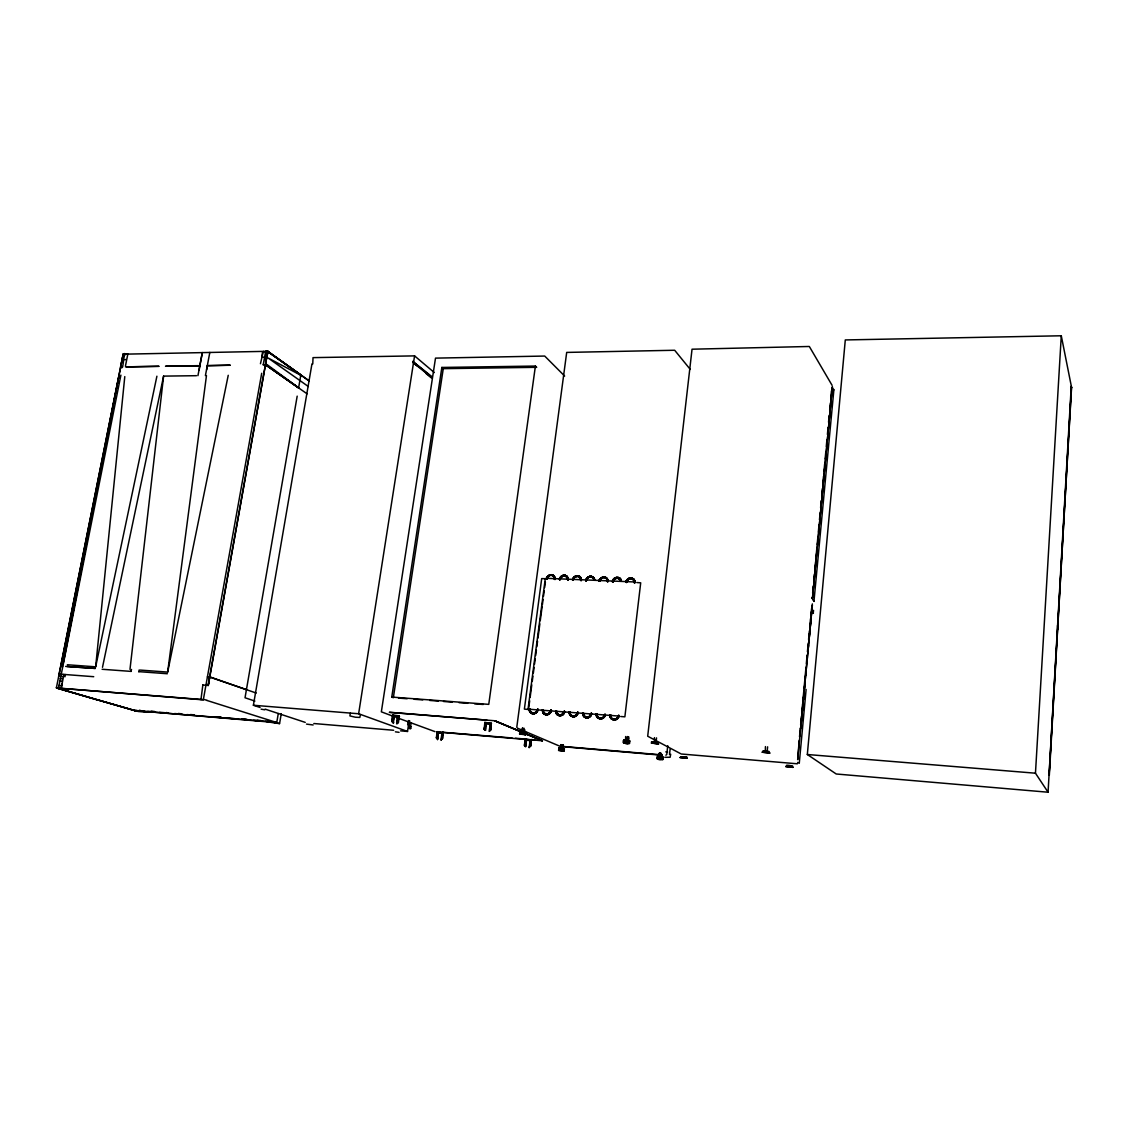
<?xml version="1.0" encoding="UTF-8"?>
<svg xmlns="http://www.w3.org/2000/svg" width="1128" height="1128" viewBox="0 0 1128 1128"><rect width="100%" height="100%" fill="white"/><g stroke="black" fill="none" stroke-linecap="round" stroke-linejoin="round"><path stroke-width="1.5" d="M581.131 580.356L580.92 578.41A4.639 4.202 -54.8 0 0 579.2 576.323M581.371 580.525L581.315 579.369M591.255 714.419L590.79 715.364A4.766 4.413 -65.6 0 1 582.866 714.757A4.709 4.357 -65.6 0 1 582.683 712.713L582.838 714.898A4.977 4.611 -65.6 0 0 583.867 716.632A4.935 4.568 -65.6 0 0 588.689 717.577A4.977 4.611 -65.6 0 0 591.072 715.533L591.819 713.474M582.739 712.811L582.964 714.912M567.962 579.806L567.751 577.874A4.625 4.174 -55.4 0 0 560.108 577.564L559.756 578.565M568.202 579.975L568.145 578.819M568.286 579.947L568.047 577.874A4.766 4.3 -55.4 0 0 560.193 577.635M569.245 712.854L569.203 711.683L569.471 713.883M569.443 711.81L569.654 713.855A4.752 4.385 -65.8 0 0 577.494 714.447L577.959 712.36M546.939 579.016A4.047 3.652 -55.9 0 1 551.183 575.308A4.047 3.652 -55.9 0 1 554.426 579.327L554.271 577.663M555.075 579.298L554.68 577.339A4.611 4.145 -55.9 0 0 547.08 577.028L546.361 578.988M555.131 579.439L555.202 578.311M555.864 711.838L555.808 710.668M556.062 710.795L556.259 712.825A4.738 4.343 -65.9 0 0 564.042 713.418L564.437 712.445M556.499 710.739L556.682 712.529A4.117 3.779 -65.9 0 0 563.436 713.051L564.071 711.317A4.145 3.807 -65.9 0 1 559.699 715.025A4.145 3.807 -65.9 0 1 556.386 710.696M542.413 709.681L542.413 710.753L542.497 709.667M542.765 709.78L542.963 711.81M550.083 712.036L550.718 710.302A4.131 3.779 -66.1 0 1 546.502 714.066A4.131 3.779 -66.1 0 1 543.231 709.766L543.372 711.514M538.197 709.399L537.45 711.43A4.921 4.47 -66.2 0 1 529.399 710.809L529.3 708.666M537.577 709.343A4.117 3.751 -66.2 0 1 533.262 713.051A4.117 3.751 -66.2 0 1 530.019 708.765L530.16 710.513M628.141 740.532C616.212 738.008 629.734 749.091 629.734 740.955L628.127 740.447M209.526 678.407L209.639 677.026L207.411 676.856M486.351 724.74L486.281 723.894L485.618 730.38M562.773 748.372L560.56 748.075M562.618 748.95L563.563 749.006M522.87 728.068L522.377 731.832L519.909 731.72L519.585 734.018L525.704 734.821L523.829 734.229L523.561 732.001M812.357 603.889L811.723 611.587L813.189 613.336L813.542 610.361M1048.067 792.223L1071.262 385.861L1061.279 335.777L845.295 339.937L807.324 754.505L836.229 773.991L1048.067 792.223L1035.462 773.202L1061.279 335.777M1049.322 775.19L1071.473 386.904L1070.965 390.358M1071.572 387.412L1049.125 774.865M121.852 367.813L120.583 366.995L123.192 354.22L127.859 353.981L125.476 365.853M490.581 725.868L489.82 730.916L490.581 725.092M398.381 719.128L397.479 723.386L397.437 722.555M812.259 607.301L811.751 611.714L813.429 613.026M57.909 688.461L97.05 699.769L56.4 687.798L123.234 354.192L267.773 351.301L309.255 380.954M526.409 741.73C526.226 738.177 524.957 752.827 526.212 743.634M812.654 593.116L813.302 586.151M813.796 580.92L814.444 573.94M814.924 568.709L815.572 561.744M816.066 556.513L816.714 549.533M817.194 544.302L817.842 537.323M818.336 532.092L818.984 525.126M819.464 519.895L820.112 512.916M820.606 507.685L821.255 500.705M821.734 495.474L822.382 488.509M822.876 483.277L823.525 476.298M824.004 471.067L824.653 464.087M825.146 458.856L825.795 451.891M826.274 446.66L826.923 439.68M827.416 434.449L828.065 427.47M828.544 422.239L829.193 415.273M829.686 410.042L830.335 403.063M830.814 397.831L831.463 390.852M800.57 728.815L812.329 605.285L797.679 759.637L799.202 740.335M799.526 736.852L800.33 728.166M800.654 724.698L801.472 716.012M801.796 712.529L802.6 703.844M802.924 700.375L803.728 691.69M804.053 688.207L805.984 667.353M806.308 663.884L807.112 655.199M807.436 651.716L808.254 643.03M808.579 639.562L809.382 630.876M809.707 627.394L810.51 618.708M810.835 615.225L811.61 608.415M811.666 597.614L812.428 598.7L832.379 386.678L812.47 598.164M801.247 723.739L801.74 718.522M802.375 711.556L802.868 706.339M803.517 699.388L803.996 694.171M804.475 688.954L805.124 682.003M805.773 675.052L806.252 669.835M806.901 662.869L807.38 657.652M808.029 650.701L808.522 645.484M809.157 638.533L809.65 633.316M810.299 626.364L810.623 622.882M811.427 614.182L812.329 605.285M806.111 689.434L799.259 763.332L797.595 762.415M813.951 601.45L833.874 389.78L832.506 387.863M120.893 375.102L58.473 688.221L56.47 687.445M393.644 719.156C394.081 712.952 391.529 723.852 393.108 722.16M530.4 742.746C530.512 738.614 529.145 751.178 530.132 745.03M660.43 756.705L663.236 757.297L661.177 757.339L662.192 757.452M660.543 756.662L657.652 756.423C654.409 760.145 664.857 761.372 663.123 757.212M765.306 751.854L765.447 746.581M767.11 751.995L767.618 746.821M67.342 664.759L95.654 666.831L124.785 376.597M266.786 365.712L298.61 387.891L300.823 374.961L267.999 351.485L265.644 351.414L263.219 364.852M529.934 742.844L530.061 740.955L529.173 747.568M629.607 743.423L626.689 742.647L627.309 736.542M627.901 736.64L626.956 740.292M437.283 732.058L436.649 738.135L437.283 732.058L442.669 732.749L442.091 738.826M443.022 732.41L442.359 738.896L443.022 732.41L437.058 731.663L436.409 738.135L437.142 734.497M202.843 685.02L200.967 699.571M207.044 700.389L203.421 699.247L261.71 373.269M491.145 725.135L490.976 723.598L485.125 722.851L484.434 729.492L484.688 728.35M667.748 745.721L666.775 754.449L665.887 755.21M669.51 754.463L670.102 749.246M664.787 757.297L670.117 757.269L670.695 754.223M655.171 742.873L655.974 742.858L656.538 737.881M657.201 758.89L657.694 756.409M657.765 759.073L658.033 756.846L658.907 757.1M657.398 758.65L658.385 756.409M659.175 756.775C657.455 751.474 662.799 752.235 661.459 756.916M658.837 756.62L659.401 752.968M658.132 758.65L659.147 758.707L659.753 752.968M660.261 752.996L659.852 756.592L658.992 756.564M662.996 759.525L660.303 758.834L660.839 753.053M661.614 757.1L661.699 754.435M661.417 759.003L661.981 754.533M662.319 759.2L662.559 757.029M662.672 759.609L662.911 757.381M129.988 669.341L163.588 376.118L196.455 375.694M654.564 742.802L654.451 737.613M442.303 734.046L441.57 739.545M623.474 742.76L623.925 740.123M624.108 742.957L623.629 740.236M623.333 742.591L624.39 742.464L624.686 740.095M625.659 736.528L625.575 740.574M624.39 742.464L625.462 742.52L626.04 737.726M626.562 737.754L625.688 740.335M627.478 743.493L627.746 741.124L629.692 740.856M628.084 738.276L628.211 740.885M628.381 736.739L628.366 740.828L628.62 738.205M627.873 742.83L628.691 736.852M628.846 743.042L629.114 740.687M629.297 743.521L629.565 741.166L628.804 741.251M63.901 674.431L61.222 688.348L56.668 688.066L203.378 699.614M398.579 716.167L397.958 722.653L398.945 715.829L392.643 715.025L391.952 721.864L392.882 715.448L398.579 716.167L398.339 722.667L398.945 715.829M491.357 723.231L490.595 730.281L491.357 723.231L484.885 722.413L484.123 729.463L484.518 727.532M490.976 723.598L490.271 730.239L490.962 726.291M525.028 740.123L524.421 745.664L525.394 739.446L530.921 740.137L530.668 743.662M531.288 739.799L530.541 746.44L531.288 739.799L525.154 739.023L524.703 745.693L525.295 741.942M525.31 740.151L525.394 739.446M530.921 740.137L530.231 746.398L530.428 745.298M558.628 750.402L558.952 748.047C565.847 746.665 565.227 753.589 558.628 750.402L559.009 747.977M558.684 750.162L559.629 747.977M560.743 744.635L560.574 748.343M559.347 750.148L560.292 750.19L561.067 744.621M561.547 744.649L561.081 748.202M564.211 751.008L561.406 750.317L562.096 744.706M562.646 744.79L562.675 748.47M562.35 751.065L563.098 744.889M563.394 744.973L562.928 748.654L562.125 748.639M563.337 746.214L562.59 748.611M563.309 751.121L563.69 748.569L563.958 751.107M140.225 670.088L167.663 672.091L206.466 375.568M528.017 709.385L545.317 578.452M524.816 734.441L525.112 732.199L524.111 731.917M528.792 707.552L529.681 700.784M530.146 697.301L531.781 684.893M532.247 681.411L532.938 676.18M533.375 672.923L534.094 667.466M534.517 664.209L535.236 658.738M535.673 655.509L536.392 650.024M536.815 646.795L537.548 641.31M537.971 638.081L539.847 623.883M540.27 620.668L542.117 606.737M542.385 604.707L543.076 599.476M543.484 596.289L544.218 590.762M544.641 587.575L545.374 582.034M525.465 734.92L525.112 732.199M525.704 734.821L525.733 732.326M437.664 736.147L437.537 739.559M437.791 736.344L437.918 733.51M516.779 727.278L566.693 352.415L674.671 350.258L690.265 369.406M519.811 734.173L520.798 731.578L520.487 733.877L519.585 734.018M495.009 720.891L521.883 732.157L495.009 720.891L521.94 732.128L521.883 729.294M520.487 733.877L521.474 733.919L522.391 728.039M521.474 733.919L522.659 734.06L524.041 728.223M523.871 729.449L524.026 732.34L524.365 729.562M524.689 729.661L524.478 732.213M535.405 366.064L488.762 704.365L391.769 697.076L441.852 367.446L535.405 366.064L536.674 367.319L443.262 368.659L441.852 367.446M525.014 741.914L525.154 739.023M408.477 720.552L407.645 724.712M400.581 730.859L407.518 731.452L409.083 720.989M409.661 720.764L408.731 727.87L410.677 728.575L410.959 726.658L409.013 725.953M411.1 723.133L410.578 726.601L408.886 725.981M441.767 737.134L441.612 738.093M442.19 737.12L441.076 740.01M443.262 368.659L393.348 697.696L391.769 697.076M392.699 716.097L381.349 711.838L435.507 358.126L544.711 356.053L564.649 376.047M485.435 728.209L484.913 730.366L485.759 724.726M350.329 713.22L349.906 715.913L355.461 717.225L359.832 717.436L360.438 714.546M432.165 376.879L412.834 361.439L412.693 362.356L432.024 377.781M407.518 731.452L358.633 713.756L413.567 362.342M413.708 361.425L414.568 355.884L313.02 357.632L312.766 363.907L311.948 363.921L253.391 705.254L260.074 707.467M438.242 736.936L437.579 739.559M484.843 725.515L484.885 722.413M485.139 725.558L485.125 722.851M269.155 352.288C266.673 347.805 263.952 364.922 266.8 365.613L298.61 387.891M489.721 729.167L489.749 730.972M202.688 685.006L208.271 685.457L209.399 678.379M529.483 746.257L529.201 747.568M275.486 722.385L279.589 723.598L281.253 713.657M278.278 713.53L276.811 722.216M442.782 735.216L442.669 732.749M437.326 733.426L437.058 731.663M297.186 396.139L245.03 697.767L254.886 701.08M442.472 737.077L442.402 738.868M260.441 363.724L263.36 351.386M208.144 685.429L267.844 351.344L208.271 685.457M167.353 673.74L138.829 671.639M207.256 365.712L230.098 365.162M392.643 715.025L392.671 719.114M392.882 715.448L392.953 719.142M198.345 365.655L165.492 366.262L199.797 365.824M197.936 375.68L202.377 352.556M205.409 375.582L209.836 352.415M208.327 365.599L230.084 365.26M131.511 669.454L131.017 671.216M138.8 671.794L139.139 670.004M63.041 664.434L118.821 376.681M125.434 366.882L158.851 366.262M102.112 669.271L131.271 671.414M64.945 676.786L65.396 674.544M93.723 676.701L59.276 674.079L58.684 676.306L123.135 354.474L125.293 354.037M120.752 367.051L122.529 366.924C124.32 360.072 123.347 351.358 125.194 354.051L123.192 354.22L125.039 354.403L122.233 359.649L126.082 359.578M66.989 666.493L95.344 668.439L65.678 666.394M126.731 366.854L158.822 366.36M167.663 672.091L228.237 375.3M95.654 666.831L156.905 376.202M102.493 667.325L163.588 376.118M206.621 369.787L207.34 365.923M521.77 731.691L522.955 731.903M203.463 699.882L56.442 687.897L134.838 710.626L274.724 722.061M618.891 715.462L618.172 717.464A4.808 4.484 -65.2 0 1 610.149 716.844M591.058 713.361L590.423 715.11M626.153 581.216L625.828 582.288L626.604 580.3A4.907 4.512 -52.1 0 1 634.768 580.624M626.576 582.372L627.196 580.666A4.089 3.751 -52.1 0 1 628.395 579.397A4.089 3.751 -52.1 0 1 630.862 578.636A4.089 3.751 -52.1 0 1 632.526 579.101A4.089 3.751 -52.1 0 1 634.035 580.948L634.246 582.697A4.131 3.807 -52.1 0 0 630.933 578.636A4.131 3.807 -52.1 0 0 626.562 582.429M605.158 714.419L604.439 716.407A4.78 4.441 -65.4 0 1 596.233 713.714M605.13 715.589L605.341 714.461L604.721 716.576A4.991 4.639 -65.4 0 1 596.388 715.942A4.935 4.582 -65.4 0 0 597.431 717.591M598.968 581.174L599.208 580.102L599.095 581.23M599.278 581.287L599.532 580.285M599.715 581.258L600.336 579.566A4.258 3.892 -53.6 0 1 601.548 578.227A4.103 3.751 -53.6 0 0 600.336 579.581M578.029 713.53L578.269 712.445M612.349 581.738L613.054 579.707A4.836 4.427 -52.9 0 1 621.133 580.032L621.401 581.188M612.462 581.794L613.195 579.806M613.11 581.822L613.717 580.116A4.075 3.722 -52.9 0 1 620.513 580.398L620.71 581.216A4.117 3.779 -52.9 0 0 619.075 578.565M585.799 580.68L586.447 578.65A4.85 4.413 -54.2 0 1 594.47 578.96L594.71 580.004L594.174 578.96A4.653 4.23 -54.2 0 0 586.419 578.65M585.982 580.723L586.687 578.819A4.653 4.23 -54.2 0 1 594.4 579.129M594.244 580.159A4.244 3.863 -54.2 0 0 586.32 580.779L587.039 579.016A4.089 3.722 -54.2 0 1 588.238 577.762M564.508 711.345L563.788 713.305A4.738 4.343 -65.9 0 1 555.977 712.699A4.949 4.54 -65.9 0 0 556.95 714.56M564.578 712.515L564.691 711.387M572.488 580.074L572.798 579.016M572.798 580.173L573.193 578.072A4.78 4.343 -54.8 0 1 581.089 578.396L581.371 579.524L581.216 578.424A4.836 4.385 -54.8 0 0 579.425 576.239M573.221 580.159L573.842 578.467A4.202 3.807 -54.8 0 0 573.179 580.215A4.033 3.652 -54.8 0 1 577.423 576.464A4.033 3.652 -54.8 0 1 580.68 580.469L580.497 578.749M551.141 710.33L550.591 712.388A4.879 4.456 -66.1 0 1 548.279 714.376A4.836 4.413 -66.1 0 1 543.64 713.46A4.879 4.456 -66.1 0 1 542.596 711.768A4.723 4.315 -66.1 0 0 550.422 712.29L550.887 711.345M551.465 710.414L550.718 712.445A4.935 4.512 -66.1 0 1 542.399 710.795M559.699 578.467L559.502 579.581L559.615 578.467A4.766 4.3 -55.4 0 1 567.934 577.846L568.202 578.974M567.638 579.059A4.061 3.68 -55.4 0 0 560.094 579.665L560.729 577.931A4.216 3.807 -55.4 0 1 561.899 576.605A4.188 3.779 -55.4 0 1 566.101 576.309A4.216 3.807 -55.4 0 1 567.271 577.451A4.188 3.779 -55.4 0 1 567.835 579.059M537.802 710.414L537.873 709.315M546.671 577.931L546.488 579.045A4.357 3.92 -55.9 0 1 547.249 577.113A4.399 3.962 -55.9 0 1 548.546 575.731A4.357 3.92 -55.9 0 1 552.889 575.435A4.399 3.962 -55.9 0 1 554.102 576.605A4.357 3.92 -55.9 0 1 554.68 579.256M546.671 579.087L547.362 577.198A4.597 4.145 -55.9 0 1 548.716 575.759M547.094 579.059L547.7 577.395M525.239 746.398L525.916 740.955L525.197 746.51M136.967 710.344L134.993 710.668L96.966 699.684L138.194 711.486L146.936 712.29L143.552 711.274M62.125 683.356L61.236 687.826M393.658 722.47L393.249 723.4L394.292 716.858M397.987 718.057C396.027 733.369 396.45 713.474 398.395 718M123.121 354.544L124.63 354.855M558.896 748.287L558.952 748.216M520.107 731.945L521.785 732.269M441.894 733.468L441.02 739.996M437.861 733.482L437.128 738.981L438.397 733.017M617.806 717.196L618.426 715.434A4.202 3.92 -65.2 0 1 613.984 719.199A4.202 3.92 -65.2 0 1 610.53 714.814A4.343 4.061 -65.2 0 0 615.987 719.156A4.385 4.089 -65.2 0 0 617.495 718.113A4.343 4.061 -65.2 0 0 618.736 715.533M590.959 715.462L591.509 713.389A4.512 4.174 -65.6 0 1 586.842 717.549A4.512 4.174 -65.6 0 1 583.176 712.84M604.072 716.153L604.693 714.405A4.188 3.892 -65.4 0 1 600.265 718.155A4.188 3.892 -65.4 0 1 596.853 713.77A4.526 4.202 -65.4 0 0 600.448 718.592A4.526 4.202 -65.4 0 0 605.214 714.517M599.236 580.144L599.744 579.2M599.349 580.201L599.814 579.256A4.822 4.399 -53.6 0 1 607.823 579.581M577.705 713.389L577.24 714.334A4.752 4.385 -65.8 0 1 569.372 713.728A4.963 4.568 -65.8 0 0 570.401 715.589M573.038 579.186L573.489 578.269A4.639 4.202 -54.8 0 1 581.16 578.579M586.066 579.651L586.518 578.706A4.794 4.371 -54.2 0 1 594.484 579.031M536.815 711.021L537.45 709.3A4.131 3.751 -66.2 0 1 533.121 712.981A4.131 3.751 -66.2 0 1 529.864 708.694M537.619 710.344L537.154 711.274A4.709 4.286 -66.2 0 1 529.455 710.682M546.742 578.029L547.207 577.099M833.832 389.865L833.056 390.006M274.583 722.512L276.727 722.526L206.946 700.46M814.275 601.351L812.921 600.04M265.644 351.414L267.773 351.301M653.887 742.591L655.974 742.858M435.013 731.635L395.928 717.309M682.539 757.085L687.065 757.212L680.734 756.733M136.728 710.823L134.768 710.541L276.642 722.625L274.499 722.569M534.207 740.024L542.427 740.828L525.098 733.468M764.953 751.713L767.125 751.953M526 732.58L524.083 732.58M788.345 766.081L790.093 766.377M563.549 748.921L564.479 748.893M658.343 742.957L651.505 741.801L654.86 742.844M60.729 665.901L62.689 666.183M279.462 723.626L267.223 721.807M768.76 752.108C772.37 750.811 756.31 750.416 765.63 751.882M812.625 613.054L811.497 611.545M202.222 352.937L200.008 364.682M262.598 351.781L261.752 357.181M263.219 351.767L265.573 351.724M120.767 366.952L122.529 366.924M262.232 357.181L266.575 357.111M409.506 726.686L410.959 726.658M199.755 366.036L199.148 369.885M409.21 728.603L410.677 728.575M263.233 364.753L265.221 364.725M546.29 578.297L634.26 581.949M545.289 578.734L541.694 578.579L524.379 709.103L528.538 709.498M636.77 582.541L640.704 582.823L624.87 716.83L620.71 716.506M313.133 724.98L306.52 724.105M659.358 755.013L564.635 746.849M398.536 698.091L407.18 698.74M414.103 699.261L422.746 699.91M429.669 700.432L438.313 701.094M443.501 701.475L452.145 702.138M459.054 702.659L467.711 703.308M474.62 703.83L483.263 704.478M494.741 720.764L389.484 712.388M529.356 709.258L618.327 716.026M60.644 676.447L62.787 676.617M790.023 766.335C798.765 766.885 783.382 764.023 787.034 765.898M60.193 678.675L62.336 678.844M59.742 680.903L61.899 681.072M58.853 685.373L61.011 685.542M486.859 720.115L389.47 712.261M58.416 687.601L60.559 687.784M253.391 705.254L358.633 713.756M807.324 754.505L1035.462 773.202M442.627 732.269L512.027 737.966M515.496 738.248L525.916 739.094M531.119 739.531L534.587 739.813M442.458 732.41L534.884 740.208M681.171 753.997L797.341 763.797M313.852 723.527L393.644 730.267M151.222 711.204L154.607 711.5M178.21 713.502L181.707 713.798M190.449 714.546L193.946 714.842M217.648 716.858L221.144 717.154M243.577 719.058L246.99 719.34M257.24 720.214L260.653 720.51M563.605 746.51L661.84 754.872M147.838 711.26L154.592 711.838M159.654 712.276L168.1 712.995L166.436 712.501M174.614 713.545L181.594 714.137M186.839 714.588L193.833 715.18M214.024 716.9L220.989 717.493M226.206 717.93L234.92 718.677M246.849 719.692L241.871 718.903M253.673 720.27L260.498 720.848M265.616 721.285L270.734 721.723L269.197 721.229M665.802 751.868L667.649 752.024M625.462 742.52L626.689 742.647M654.776 742.774L655.861 742.901M659.147 758.707L660.303 758.834M399.058 732.326L395.392 731.832M560.292 750.19L561.406 750.317M485.209 723.175L488.438 723.584M485.449 723.57L491.272 724.303M393.277 715.786L399.552 716.59M393.503 716.167L399.171 716.886M525.338 739.686L531.443 740.461M525.577 740.053L531.076 740.758M437.734 732.692L443.092 733.369M123.262 354.164L124.447 355.024M264.812 709.808L261.104 709.159M522.659 734.06L523.829 734.229M209.639 677.026L256.267 693.043M139.393 710.203L141.085 710.696M62.11 666.507L60.7 666.056M658.061 756.832L657.342 756.521M265.094 709.117L305.237 722.385M246.426 689.659L209.921 676.927M517.47 728.195L559.77 746.186M265.531 364.668L307.098 393.841M266.871 357.153L267.999 351.485L269.127 352.176M680.381 753.546L647.698 736.217L692.042 349.201L809.326 346.479L832.111 385.367M300.781 375.271L268.154 358.013L308.353 386.537M300.823 374.961L269.113 352.599L309.269 381.024M298.624 387.792L266.983 364.555M414.004 363.47L416.655 365.669M425.89 373.382L431.164 377.781M412.834 361.439L431.305 376.879M414.568 355.884L434.308 372.564M438.454 733.017L438.538 733.778M811.991 597.967L812.428 598.7M489.143 731.438L490.158 724.768M634.655 580.596L634.923 581.738M621.175 581.019L620.95 580.06A4.681 4.286 -52.9 0 0 619.187 577.945M607.696 579.482L607.964 580.624M607.513 579.51L607.921 581.498M607.09 579.834L607.273 581.569A4.061 3.694 -53.6 0 0 603.959 577.55A4.061 3.694 -53.6 0 0 599.687 581.272A4.258 3.892 -53.6 0 1 604.1 577.437A4.258 3.892 -53.6 0 1 607.583 581.667M610.854 716.661L610.657 714.842M567.342 578.199L567.525 579.016A4.061 3.68 -55.4 0 0 559.953 579.566M597.163 715.617L596.98 713.812A4.188 3.892 -65.4 0 0 600.406 718.212A4.188 3.892 -65.4 0 0 604.819 714.447M596.317 714.926L596.317 713.841L596.543 715.956M554.863 577.31L555.131 578.438M583.585 714.588L583.387 712.783A4.174 3.863 -65.6 0 0 586.786 717.168A4.174 3.863 -65.6 0 0 591.185 713.404M555.794 711.726L556.076 712.854M542.497 710.711L542.779 711.838A4.723 4.315 -66.1 0 0 550.675 712.402M529.751 710.795L529.554 708.779A4.272 3.877 -66.2 0 0 533.05 713.107A4.272 3.877 -66.2 0 0 537.506 709.258M529.286 709.695L529.568 710.837A4.709 4.286 -66.2 0 0 537.421 711.387A4.864 4.427 -66.2 0 1 529.37 710.767M1071.304 386.1L1071.6 387.567M1057.514 625.476L1057.796 628.93M634.895 581.583L634.937 582.767M634.711 582.598L634.472 580.624A4.695 4.315 -52.1 0 0 626.562 580.3M608.034 580.497L607.964 581.639M610.178 714.898L610.417 716.957A4.794 4.47 -65.2 0 0 618.412 717.577M609.952 714.785L610.234 716.999A4.949 4.625 -65.2 0 0 611.291 718.719A5.005 4.667 -65.2 0 1 609.839 715.928M537.675 709.286A4.456 4.061 -66.2 0 1 536.392 711.923A4.498 4.103 -66.2 0 1 534.841 712.995A4.456 4.061 -66.2 0 1 530.597 712.135A4.498 4.103 -66.2 0 1 529.61 710.584A4.456 4.061 -66.2 0 1 529.497 708.652M537.76 709.385A4.258 3.877 -66.2 0 1 533.304 713.22A4.258 3.877 -66.2 0 1 529.948 708.779M537.971 709.427A4.456 4.061 -66.2 0 1 536.688 712.064A4.498 4.103 -66.2 0 1 535.137 713.136A4.456 4.061 -66.2 0 1 530.893 712.276A4.498 4.103 -66.2 0 1 529.92 710.725A4.456 4.061 -66.2 0 1 529.793 708.793M534.869 712.699A4.047 3.68 -66.2 0 1 531.006 711.923M550.943 710.287A4.47 4.089 -66.1 0 1 546.262 714.306A4.47 4.089 -66.1 0 1 542.709 709.653M550.774 710.273A4.286 3.906 -66.1 0 1 546.29 714.123A4.286 3.906 -66.1 0 1 542.892 709.667M550.69 710.273A4.131 3.779 -66.1 0 1 548.081 713.728A4.061 3.708 -66.1 0 1 544.232 712.938M551.028 710.386A4.272 3.906 -66.1 0 1 546.544 714.236A4.272 3.906 -66.1 0 1 543.16 709.794M551.225 710.428A4.47 4.089 -66.1 0 1 549.942 713.079A4.512 4.131 -66.1 0 1 548.391 714.151M548.405 714.137A4.47 4.089 -66.1 0 1 544.119 713.291A4.512 4.131 -66.1 0 1 543.132 711.74A4.47 4.089 -66.1 0 1 543.005 709.794A4.131 3.779 -66.1 0 0 544.105 712.938A4.117 3.765 -66.1 0 0 548.067 713.728M564.296 711.303A4.484 4.117 -65.9 0 1 559.601 715.335A4.484 4.117 -65.9 0 1 556.005 710.668M564.127 711.289A4.3 3.934 -65.9 0 1 556.203 711.655M564.592 711.444A4.484 4.117 -65.9 0 1 561.758 715.166A4.484 4.117 -65.9 0 1 557.415 714.334A4.484 4.117 -65.9 0 1 556.301 710.809M555.892 712.783A4.893 4.484 -65.9 0 0 563.958 713.404A4.949 4.54 -65.9 0 1 561.716 715.49M561.476 714.729A4.075 3.736 -65.9 0 1 557.556 713.968M577.747 712.318A4.498 4.145 -65.8 0 1 573.024 716.365A4.498 4.145 -65.8 0 1 569.414 711.683M577.494 712.304A4.16 3.835 -65.8 0 1 573.123 716.068A4.16 3.835 -65.8 0 1 569.781 711.712L570.077 713.559A4.131 3.807 -65.8 0 0 570.951 714.983A4.131 3.807 -65.8 0 0 576.887 714.08L577.522 712.332A4.16 3.835 -65.8 0 1 573.264 716.125A4.16 3.835 -65.8 0 1 569.922 711.782M578.044 712.459A4.498 4.145 -65.8 0 1 573.32 716.506A4.498 4.145 -65.8 0 1 569.696 711.824M577.522 714.503A4.963 4.568 -65.8 0 1 575.153 716.534M574.97 716.28A4.709 4.343 -65.8 0 1 570.415 715.378M575.209 716.393A4.709 4.343 -65.8 0 1 570.669 715.504M591.298 713.347A4.512 4.174 -65.6 0 1 586.56 717.408A4.512 4.174 -65.6 0 1 582.894 712.713M591.044 713.333A4.174 3.863 -65.6 0 1 586.645 717.098A4.174 3.863 -65.6 0 1 583.275 712.741M591.1 715.533A4.921 4.554 -65.6 0 1 582.922 714.912M588.449 716.802A4.103 3.793 -65.6 0 1 584.459 716.026M588.745 717.436A4.723 4.371 -65.6 0 1 584.163 716.534M583.176 714.898A4.723 4.371 -65.6 0 1 582.95 712.84M604.946 714.391A4.54 4.216 -65.4 0 1 600.181 718.466A4.54 4.216 -65.4 0 1 596.486 713.742A4.78 4.441 -65.4 0 0 604.678 716.534M604.608 716.506A4.935 4.582 -65.4 0 1 602.239 718.536M618.68 715.42A4.554 4.244 -65.2 0 1 617.383 718.127A4.597 4.286 -65.2 0 1 615.789 719.227A4.554 4.244 -65.2 0 1 611.362 718.339M610.163 714.771A4.554 4.244 -65.2 0 0 610.389 716.759A4.597 4.286 -65.2 0 0 611.305 718.353M618.948 715.561A4.54 4.244 -65.2 0 1 614.168 719.65A4.54 4.244 -65.2 0 1 610.431 714.912M610.051 716.929A4.949 4.625 -65.2 0 0 618.341 717.563L619.089 715.504L618.482 717.634A5.005 4.667 -65.2 0 1 616.057 719.678M617.27 718A4.385 4.089 -65.2 0 1 615.747 719.044M611.461 718.212A4.385 4.089 -65.2 0 1 610.516 716.689M611.7 718.324A4.385 4.089 -65.2 0 1 610.756 716.802M546.742 578.974A4.202 3.779 -55.9 0 1 551.155 575.125A4.202 3.779 -55.9 0 1 554.511 579.298M554.215 576.916A4.174 3.751 -55.9 0 1 554.75 579.439M547.686 577.381A4.174 3.751 -55.9 0 1 548.913 576.084M551.409 575.308A4.174 3.751 -55.9 0 1 553.044 575.774M554.962 579.454A4.357 3.92 -55.9 0 0 554.384 576.803A4.399 3.962 -55.9 0 0 553.157 575.618A4.357 3.92 -55.9 0 0 548.857 575.943A4.399 3.962 -55.9 0 0 547.545 577.31A4.357 3.92 -55.9 0 0 546.911 579.129M546.586 577.973A4.808 4.329 -55.9 0 1 554.976 577.339M551.479 574.913A4.597 4.145 -55.9 0 1 553.284 575.435M568.033 580.018A4.413 3.99 -55.4 0 0 564.479 575.647A4.413 3.99 -55.4 0 0 559.841 579.679L560.39 577.733A4.625 4.174 -55.4 0 1 567.99 578.044M559.558 579.496A4.413 3.99 -55.4 0 1 567.765 578.847M567.581 578.89A4.188 3.779 -55.4 0 0 567.031 577.282A4.216 3.807 -55.4 0 0 565.847 576.14M559.826 579.51A4.188 3.779 -55.4 0 1 560.461 577.747A4.216 3.807 -55.4 0 1 561.659 576.436A4.188 3.779 -55.4 0 1 565.861 576.14M560.066 579.679A4.188 3.779 -55.4 0 1 560.715 577.917M572.671 580.032A4.427 4.018 -54.8 0 1 577.339 575.985A4.427 4.018 -54.8 0 1 580.92 580.37M573.771 578.467A4.23 3.835 -54.8 0 1 575.012 577.141M580.426 577.987A4.202 3.807 -54.8 0 1 580.99 580.539A4.23 3.835 -54.8 0 0 579.228 576.845A4.202 3.807 -54.8 0 0 575.054 577.155M572.953 580.229A4.427 4.018 -54.8 0 1 577.606 576.168A4.427 4.018 -54.8 0 1 581.202 580.567M572.714 579.045A4.836 4.385 -54.8 0 1 574.603 576.577M574.575 576.662A4.639 4.202 -54.8 0 1 577.381 575.802M579.002 576.662A4.23 3.835 -54.8 0 1 580.187 577.818M572.883 580.06A4.23 3.835 -54.8 0 1 573.532 578.297M574.801 576.972A4.188 3.793 -54.8 0 1 577.339 576.196M585.883 580.582A4.441 4.047 -54.2 0 1 594.174 579.947M586.081 580.61A4.244 3.863 -54.2 0 1 594.005 579.989A4.033 3.68 -54.2 0 0 586.391 580.708M586.151 580.779A4.441 4.047 -54.2 0 1 594.456 580.144M592.341 577.466A4.089 3.722 -54.2 0 1 593.497 578.579M599.433 581.329A4.456 4.075 -53.6 0 1 604.143 577.254A4.456 4.075 -53.6 0 1 607.795 581.681A4.413 4.033 -53.6 0 0 607.174 578.974M600.195 579.468A4.413 4.033 -53.6 0 1 605.919 577.776M607.738 579.679A4.667 4.258 -53.6 0 0 599.941 579.369A4.667 4.258 -53.6 0 1 601.351 577.903A4.625 4.216 -53.6 0 1 605.99 577.578M605.665 578.015A4.103 3.751 -53.6 0 1 606.836 579.129M620.964 581.033A4.441 4.061 -52.9 0 0 620.344 579.327A4.484 4.103 -52.9 0 0 612.56 581.696M612.631 581.681A4.441 4.061 -52.9 0 1 613.308 579.834A4.681 4.286 -52.9 0 1 614.704 578.452M613.561 580.032A4.427 4.061 -52.9 0 0 612.899 581.879A4.272 3.92 -52.9 0 1 620.795 581.103A4.117 3.779 -52.9 0 0 618.948 578.467A4.089 3.736 -52.9 0 0 614.831 578.749A4.117 3.779 -52.9 0 0 612.955 581.78A4.117 3.779 -52.9 0 1 614.929 578.847M612.997 581.893A4.272 3.92 -52.9 0 1 621.02 581.272M621.218 581.23A4.427 4.061 -52.9 0 0 620.611 579.524A4.484 4.103 -52.9 0 0 612.814 581.879M614.873 578.636A4.427 4.061 -52.9 0 1 619.342 578.326M613.04 579.736A4.893 4.484 -52.9 0 1 621.246 580.06M613.096 579.736A4.681 4.286 -52.9 0 1 614.464 578.283M619.413 578.114A4.681 4.286 -52.9 0 1 621.175 580.229M614.591 578.424A4.441 4.061 -52.9 0 1 619.06 578.114M634.514 582.598A4.498 4.131 -52.1 0 0 632.582 578.664A4.456 4.089 -52.1 0 0 628.07 578.974M628.042 578.974A4.498 4.131 -52.1 0 0 626.026 582.26L626.83 580.469A4.695 4.315 -52.1 0 1 634.697 580.793M626.237 582.288A4.286 3.948 -52.1 0 1 630.778 578.354A4.286 3.948 -52.1 0 1 634.331 582.612M626.435 582.33A4.131 3.807 -52.1 0 1 630.806 578.537A4.131 3.807 -52.1 0 1 634.232 582.654M626.463 582.457A4.286 3.934 -52.1 0 1 630.989 578.523A4.286 3.934 -52.1 0 1 634.556 582.795M626.294 582.457A4.498 4.131 -52.1 0 1 631.031 578.34A4.498 4.131 -52.1 0 1 634.768 582.795M626.618 580.356A4.85 4.456 -52.1 0 1 634.782 580.694M686.952 758.298L680.015 757.522L686.952 758.298M769.818 753.039L762.218 752.193L769.818 753.039M792.97 767.35L785.765 766.546L792.97 767.35M651.378 742.957L658.526 744.015L651.378 742.957M542.441 740.772L525.042 733.482L542.455 740.814"/></g></svg>
